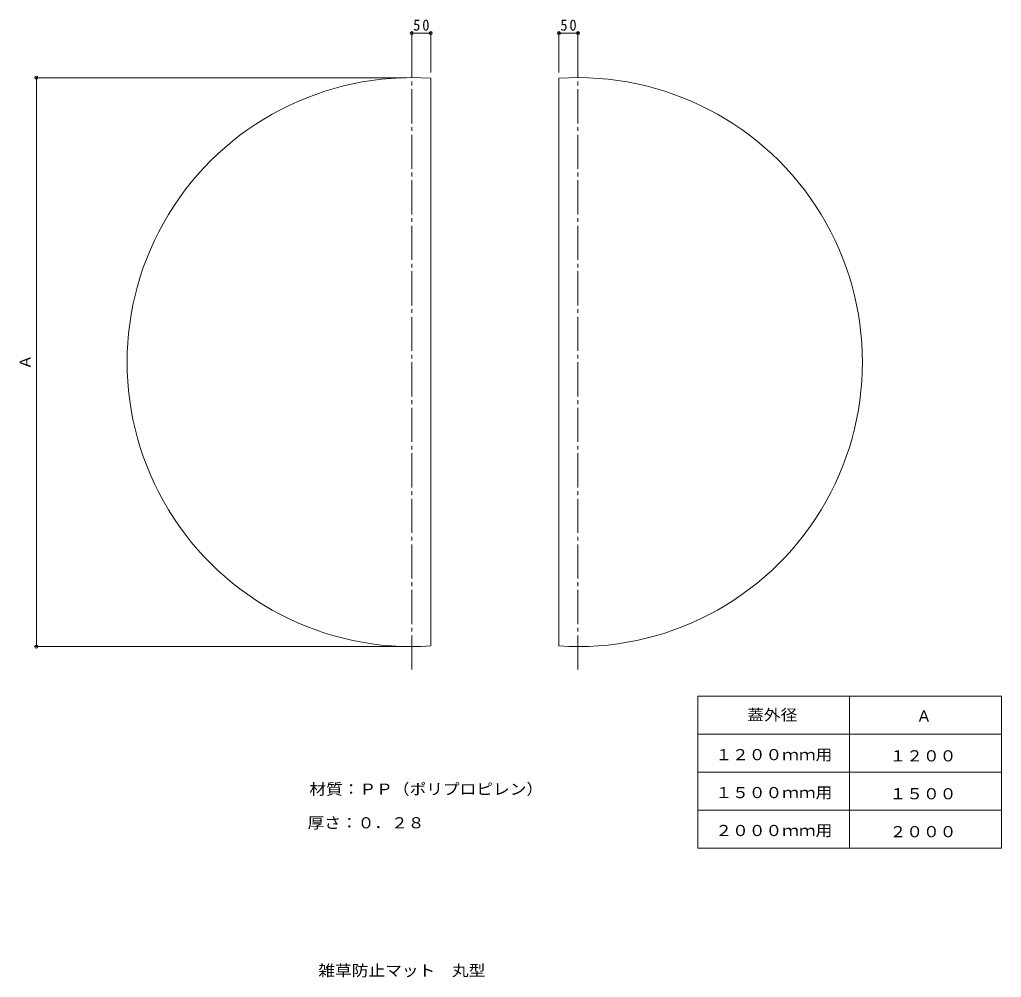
# Model space of a CAD drawing. Units: millimetres, scale not verified. Extents: x -1285 to 1303, y -1348 to 1177.
import ezdxf
from ezdxf.enums import TextEntityAlignment as Align

# ---------------------------------------------------------------- set-up
doc = ezdxf.new("R2010")
doc.units = ezdxf.units.MM
doc.header["$LTSCALE"] = 10
doc.header["$PDMODE"] = 32
doc.header["$PDSIZE"] = 8
doc.linetypes.add('CHAIN2', pattern=[12, 9, -1, 1, -1])
for name, color, linetype, lineweight in [('0-0', 7, 'CHAIN2', 9), ('0-2', 3, 'Continuous', 9), ('0-4', 7, 'Continuous', 9), ('0-5', 7, 'Continuous', 9), ('F-4', 7, 'Continuous', 9)]:
    doc.layers.add(name, color=color, linetype=linetype, lineweight=lineweight)
doc.layers.add('F-5', color=2, linetype='Continuous')
doc.styles.add('ＭＳ ゴシック', font='')
doc.styles.get('ＭＳ ゴシック').set_extended_font_data('MS Gothic')

msp = doc.modelspace()

# ---------------------------------------------------------------- linework, layer by layer
at = {"layer": '0-0'}
for p, q in [((-251.35, -535.97), (-251.35, 1077.16)), ((186.49, -535.97), (186.49, 1077.16))]:
    msp.add_line(p, q, dxfattribs=at)
at = {"layer": '0-2'}
for p, q in [((-201.35, -473.87), (-201.35, 1022.79)), ((136.49, -473.87), (136.49, 1022.79))]:
    msp.add_line(p, q, dxfattribs=at)
for centre, start, end in [((-251.35, 274.46), 86.17744, 273.82256), ((186.49, 274.46), 266.17744, 93.82256)]:
    msp.add_arc(centre, 750, start, end, dxfattribs=at)
at = {"layer": '0-4'}
for p, q in [((-251.35, 1039.46), (-251.35, 1145.03)), ((-251.35, 1142.03), (-201.35, 1142.03)), ((-201.35, 1037.79), (-201.35, 1145.03)), ((136.49, 1037.79), (136.49, 1145.03)), ((186.49, 1142.03), (136.49, 1142.03)), ((186.49, 1039.46), (186.49, 1145.03)), ((-266.35, 1024.46), (-1243.54, 1024.46)), ((-1240.54, -475.54), (-1240.54, 1024.46)), ((-266.35, -475.54), (-1243.54, -475.54))]:
    msp.add_line(p, q, dxfattribs=at)
for p in [(-251.35, 1142.03), (-201.35, 1142.03), (136.49, 1142.03), (186.49, 1142.03), (-1240.54, 1024.46), (-1240.54, -475.54)]:
    msp.add_point(p, dxfattribs=at)
at = {"layer": '0-5'}
for p, q in [((502.7, -606.62), (1302.7, -606.62)), ((502.7, -606.62), (502.7, -1006.62)), ((1302.7, -606.62), (1302.7, -1006.62)), ((502.7, -706.62), (1302.7, -706.62)), ((502.7, -806.62), (1302.7, -806.62)), ((502.7, -906.62), (1302.7, -906.62)), ((502.7, -1006.62), (1302.7, -1006.62))]:
    msp.add_line(p, q, dxfattribs=at)
at = {"layer": 'F-4'}
msp.add_line((902.7, -606.62), (902.7, -1006.62), dxfattribs=at)

# ---------------------------------------------------------------- texts
at = {"layer": '0-4', "color": 2, "style": 'ＭＳ ゴシック'}
msp.add_text('Ａ', height=29.33, rotation=90, dxfattribs=at).set_placement((-1246.54, 254.46), align=Align.BOTTOM_LEFT)
at = {"layer": '0-4', "color": 2, "style": 'ＭＳ ゴシック', "width": 1.1}
for s, p in [('蓋外径', (632.89, -679.01)), ('１２００ｍｍ用', (549.06, -783.86)), ('１２００', (1008.17, -786.94)), ('材質：ＰＰ（ポリプロピレン）', (-521.12, -874.68)), ('１５００ｍｍ用', (549.06, -883.86)), ('１５００', (1008.17, -886.94)), ('厚さ：０．２８', (-525.84, -963.51)), ('２０００ｍｍ用', (549.06, -983.86)), ('２０００', (1008.17, -986.94))]:
    msp.add_text(s, height=29.33, dxfattribs=at).set_placement(p, align=Align.BOTTOM_LEFT)
at = {"layer": '0-4', "color": 2, "style": 'ＭＳ ゴシック'}
msp.add_text('Ａ', height=29.33, dxfattribs=at).set_placement((1078.76, -682.1), align=Align.BOTTOM_LEFT)
at = {"layer": '0-4', "color": 2, "char_height": 29.33, "attachment_point": 7, "style": 'ＭＳ ゴシック'}
for insert in [(-247.6, 1148.03), (140.24, 1148.03)]:
    msp.add_mtext('\\T1.27;\\W0.95;50', dxfattribs=dict(at, insert=insert))
at = {"layer": 'F-5', "style": 'ＭＳ ゴシック', "width": 1.1}
msp.add_text('雑草防止マット\u3000丸型', height=29.33, dxfattribs=at).set_placement((-497.5, -1353.11), align=Align.BOTTOM_LEFT)

doc.saveas('drawing.dxf')
